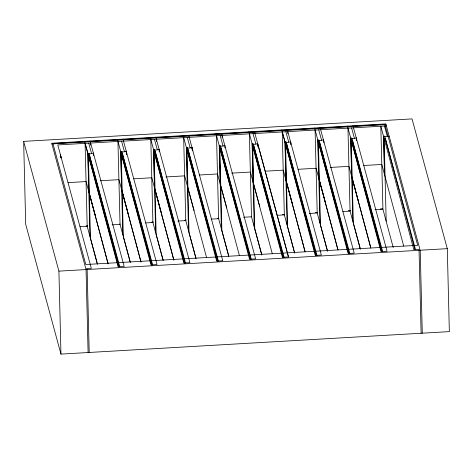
<?xml version="1.0" encoding="UTF-8"?>
<svg xmlns="http://www.w3.org/2000/svg" width="473" height="473" viewBox="0 0 473 473"><rect width="100%" height="100%" fill="white"/><g stroke="black" fill="none" stroke-linecap="round" stroke-linejoin="round"><path stroke-width="0.71" d="M79.99 226.721L87.192 226.307L85.081 143.354L87.801 153.335L88.936 153.264L89.119 153.867L91.608 153.684L88.723 143.142L57.777 144.933L91.324 268.357L85.814 268.676L51.723 143.242L385.826 123.902L419.923 249.342L415.507 249.596L384.856 136.75L384.667 136.147L383.532 136.218L380.812 126.238L88.723 143.142M121.65 189.649L120.656 151.431L121.792 151.366L121.981 151.969L124.464 151.78L121.579 141.238M154.511 187.751L153.518 149.533L154.653 149.462L154.837 150.065L157.326 149.876L154.44 139.334M187.367 185.848L186.374 147.629L187.515 147.558L187.698 148.161L190.181 147.978L187.296 137.436M220.229 183.944L219.236 145.725L220.371 145.66L220.56 146.263L223.043 146.074L220.158 135.532M253.085 182.04L252.097 143.827L253.232 143.757L253.416 144.36L255.905 144.17L253.02 133.628M277.148 215.31L284.344 214.896L282.239 131.943L284.953 141.924L286.088 141.853L286.277 142.456L288.761 142.272L285.875 131.731M318.808 178.238L317.815 140.02L318.95 139.955L319.133 140.552L321.622 140.369L318.737 129.827M351.664 176.334L350.67 138.122L351.811 138.051L351.995 138.654L354.478 138.465L351.593 127.923M384.856 136.75L387.34 136.567L384.454 126.025L380.812 126.238L382.923 209.19L393.211 247.45M91.531 153.477L93.447 153.37L124.192 266.459L118.676 266.772L84.578 141.338M124.387 151.579L126.309 151.466L157.048 264.555L151.537 264.868L117.44 139.434M88.788 191.553L87.801 153.335L87.948 153.731L89.042 153.666M120.656 151.431L120.81 151.827L121.904 151.762M157.249 149.675L159.165 149.563L189.91 262.651L184.393 262.97L150.296 137.537M153.518 149.533L153.666 149.929L154.76 149.864M190.105 147.771L192.026 147.665L222.765 260.753L217.255 261.066L183.157 135.633M186.374 147.629L186.528 148.025L187.621 147.96M219.236 145.725L219.389 146.122L220.483 146.056M222.966 145.873L224.882 145.761L255.627 258.849L250.111 259.163L216.019 133.729M252.097 143.827L252.245 144.224L253.339 144.153M255.828 143.969L257.744 143.857L288.489 256.945L282.972 257.265L248.875 131.825M286.2 142.255L285.107 142.32L284.953 141.924L285.946 180.142M288.684 142.066L290.605 141.959L321.344 255.048L315.834 255.361L281.737 129.927M317.815 140.02L317.962 140.416L319.056 140.351M321.545 140.168L323.461 140.055L354.206 253.144L348.69 253.457L314.592 128.023M350.67 138.122L350.824 138.518L351.918 138.447M354.401 138.264L356.323 138.151L387.062 251.24L381.551 251.559L347.454 126.12M384.78 136.549L383.686 136.614L383.532 136.218L384.525 174.436M387.263 136.36L389.178 136.254M23.65 141.38L412.036 118.9L447.292 248.662L449.35 331.62L60.964 354.1L25.708 224.338L23.65 141.38L58.906 271.141L60.964 354.1M51.906 143.934L386.015 124.594M384.454 126.025L386.37 125.913M68.082 182.613L86.08 181.573L95.511 216.291M100.223 180.751L118.936 179.669L128.372 214.387M133.8 178.806L151.798 177.765L161.039 211.774M165.94 176.949L184.653 175.867L206.541 257.436M199.523 175.004L217.515 173.963L226.756 207.972M231.664 173.142L250.377 172.06L259.807 206.778M265.241 171.202L283.232 170.162L292.474 204.17M298.096 169.299L316.094 168.258L325.525 202.976M330.237 167.436L348.95 166.354L358.386 201.072M363.82 165.497L381.812 164.456L403.694 246.025M86.015 225.97L87.452 225.887M151.732 222.162L153.175 222.079M184.588 220.264L186.031 220.181M217.45 218.36L218.893 218.278M282.446 214.6L284.61 214.476M315.308 212.696L316.75 212.614M348.169 210.792L350.327 210.668M380.304 208.936L382.468 208.812M112.131 224.864L120.047 224.403L117.943 141.451M145.708 222.919L152.909 222.505L150.798 139.553M177.848 221.057L185.765 220.601L183.66 137.649M211.431 219.117L218.627 218.697L216.516 135.745M243.565 217.255L251.488 216.794L249.377 133.847M309.289 213.453L317.206 212.992L315.095 130.04M342.866 211.508L350.061 211.088L347.957 128.136M375.006 209.645L382.923 209.19M58.906 271.141L447.292 248.662M385.217 138.157L414.933 249.638L413.84 249.703L383.686 136.614L384.632 174.833M352.964 125.8L356.323 138.151M351.995 138.654L382.651 251.494M349.908 210.526L360.166 248.266M323.721 141.013L320.109 127.704M319.133 140.552L349.789 253.398M317.052 212.424L327.499 250.879M287.247 129.608L290.865 142.917L290.901 144.389M286.277 142.456L316.934 255.302M286.638 143.863L316.354 255.343L315.26 255.408L285.107 142.32L286.053 180.538M284.19 214.328L294.443 252.068M254.385 131.506L257.744 143.857L257.779 145.329M258.004 144.821L288.483 256.945M253.416 144.36L284.072 257.2M251.334 216.232L261.782 254.687M221.53 133.41L224.882 145.761M220.56 146.263L251.21 259.103M218.473 218.13L228.725 255.875M188.668 135.313L192.026 147.665M187.698 148.161L218.355 261.007M194.09 210.586L187.397 185.954L188.508 230.688M185.611 220.034L196.059 258.489M159.425 150.526L155.812 137.217M154.837 150.065L185.493 262.911M152.755 221.938L163.203 260.392M122.95 139.115L126.309 151.466M121.981 151.969L152.637 264.809M119.894 223.841L130.341 262.29M90.089 141.019L93.447 153.37L93.512 155.617M93.707 154.328L93.347 153.01M89.119 153.867L119.775 266.713M87.038 225.739L97.485 264.194M356.222 137.797L356.618 140.582M351.693 176.447L352.018 177.659M319.163 179.557L318.832 178.345L319.943 223.079M290.505 141.598L290.67 144.206M286.301 181.461L285.976 180.248L287.087 224.982M257.755 143.904L257.643 143.502L257.684 144.969M253.439 183.364L253.114 182.152L254.226 226.886M224.787 145.4L224.894 145.808M220.584 185.262L220.258 184.05L221.37 228.784M159.07 149.208L159.23 151.815M154.535 187.858L154.866 189.07M122.004 190.968L121.679 189.756L122.791 234.496M89.143 192.872L88.818 191.66L89.929 236.394M352.355 140.061L382.072 251.541L380.978 251.606L351.262 140.126L353.319 223.079L360.355 249.354M370.838 247.929L352.208 178.345L370.761 247.929M319.494 141.965L349.216 253.439L348.122 253.51L318.4 142.03L320.463 224.982L327.493 251.252M337.976 249.827L319.352 180.248L337.899 249.833M305.115 251.731L286.49 182.146L305.044 251.737M294.632 253.156L287.602 226.886L285.544 143.934M253.776 145.767L283.498 257.247L282.405 257.312L252.683 145.832L254.746 228.784L261.776 255.059M253.634 184.05L272.259 253.634M220.921 147.671L250.637 259.145L249.543 259.216L219.827 147.736L221.884 230.688L228.725 256.248M220.773 185.954L239.397 255.532M188.059 149.569L217.775 261.049L216.681 261.114L186.965 149.639L189.023 232.592L195.869 258.152M155.197 151.472L184.919 262.953L183.826 263.018L154.103 151.537L156.167 234.49L163.008 260.055M173.869 260.049L155.055 189.756L173.792 260.055M122.341 153.376L152.058 264.85L150.964 264.921L121.248 153.441L123.305 236.394L130.146 261.953M141.013 261.947L122.194 191.66L140.936 261.953M89.48 155.274L119.202 266.754L118.108 266.819L88.386 155.345L90.449 238.297L97.29 263.857M108.151 263.851L89.338 193.563L108.075 263.857M420.213 250.229L422.271 333.187M419.054 250.294L421.112 333.252M384.123 138.222L386.181 221.181M350.824 138.518L352.805 221.181M323.804 141.309L323.839 142.775M323.497 141.528L323.366 139.695L323.402 141.167M317.962 140.416L318.914 178.64M287.815 132.351L287.85 133.824M258.081 145.11L258.122 146.583M258.022 145.554L258.057 147.026M252.245 144.224L253.197 182.442M224.912 146.541L224.947 148.008M222.074 135.42L222.127 137.625M219.389 146.122L220.335 184.346M192.363 148.918L192.399 150.384M192.34 150.828L191.926 147.304L191.961 148.776M186.528 148.025L187.479 186.244M156.356 139.228L156.409 141.433M153.666 149.929L155.647 232.592M126.646 152.72L126.681 154.192M126.622 154.63L126.208 151.106L126.244 152.578M120.81 151.827L121.756 190.051M90.639 143.029L90.692 145.235M87.948 153.731L88.9 191.949M87.138 269.504L89.202 352.468M86.045 269.569L88.102 352.527M60.928 156.522L60.964 157.994M60.846 156.232L60.887 157.704M60.491 154.913L60.526 156.38M384.839 124.364L52.929 143.573L85.784 264.513L417.7 245.304L384.839 124.364"/></g></svg>
